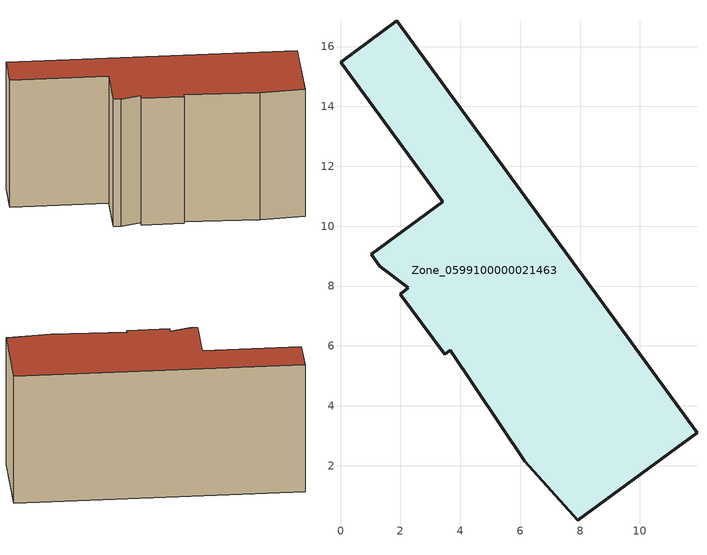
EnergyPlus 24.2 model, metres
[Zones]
Zone_0599100000021463
 floor ground (C_G): 3.48,5.72 2,7.73 2.25,7.95 1.31,8.67 1.02,9.06 3.42,10.82 0,15.48 1.87,16.86 11.9,3.1 7.93,0.18 6.16,2.16 3.66,5.86 z0
 wall outside (C_F): 11.9,3.1 1.87,16.86 0,15.48 3.42,10.82 1.02,9.06 1.31,8.67 2.25,7.95 2,7.73 3.48,5.72 3.66,5.86 6.16,2.16 7.93,0.18 11.9,3.1 z0:8.31
 roof outside (C_R): 2,7.73 3.48,5.72 3.66,5.86 6.16,2.16 7.93,0.18 11.9,3.1 1.87,16.86 0,15.48 3.42,10.82 1.02,9.06 1.31,8.67 2.25,7.95 z8.31
[BUILDING]
Pand.0599100000021463: North Axis=0; Terrain=City; Loads Convergence Tolerance Value=0.04; Temperature Convergence Tolerance Value=0.4; Solar Distribution=FullExterior; Maximum Number of Warmup Days=25; Minimum Number of Warmup Days=1
[Site:Location]
Rotterdam.The.Hague.AP_ZH_NLD Design_Conditions: Latitude=51.96; Longitude=4.45; Time Zone=1; Elevation=-4.5
[SITE:GROUNDTEMPERATURE:BUILDINGSURFACE]
18, 18, 18, 18, 18, 18, 18, 18, 18, 18, 18, 18
[MATERIAL] Thermal Absorptance=0.9; Solar Absorptance=0.7; Visible Absorptance=0.7
Name | Roughness | Thickness | Conductivity | Density | Specific Heat
G.TC.1975-1991 | MediumSmooth | 0.15 | 0.288461 | 540 | 1210
F.TC.1975-1991 | Rough | 0.3 | 0.230769 | 1920 | 840
R.TC.1975-1991 | MediumRough | 0.2 | 0.153846 | 1500 | 1000
[CONSTRUCTION]
C_G: G.TC.1975-1991
C_F: F.TC.1975-1991
C_R: R.TC.1975-1991
[ZONE]
Zone_0599100000021463: Type=1; Multiplier=1; Ceiling Height=Autocalculate; Volume=Autocalculate; Floor Area=autocalculate; Part of Total Floor Area=Yes
[ZONEINFILTRATION:DESIGNFLOWRATE]
Infil_Zone_0599100000021463: Zone or ZoneList or Space or SpaceList=Zone_0599100000021463; Schedule=AlwaysOn; Design Flow Rate Calculation Method=Flow/Area; Flow Rate per Floor Area=0.003; Constant Term Coefficient=1; Temperature Term Coefficient=0; Velocity Term Coefficient=0; Velocity Squared Term Coefficient=0
[HVACTEMPLATE:ZONE:IDEALLOADSAIRSYSTEM]
Zone_0599100000021463: Maximum Heating Supply Air Temperature=50; Minimum Cooling Supply Air Temperature=13; Maximum Heating Supply Air Humidity Ratio=0.0156; Minimum Cooling Supply Air Humidity Ratio=0.0077; Heating Limit=NoLimit; Cooling Limit=NoLimit; Dehumidification Control Type=ConstantSensibleHeatRatio; Cooling Sensible Heat Ratio=0.7; Dehumidification Setpoint=60; Humidification Control Type=None; Humidification Setpoint=30; Outdoor Air Method=None; Outdoor Air Flow Rate per Person=0.00944; Outdoor Air Flow Rate per Zone Floor Area=0; Outdoor Air Flow Rate per Zone=0; Demand Controlled Ventilation Type=None; Outdoor Air Economizer Type=NoEconomizer; Heat Recovery Type=None; Sensible Heat Recovery Effectiveness=0.7; Latent Heat Recovery Effectiveness=0.65
[ZONECONTROL:THERMOSTAT]
ThermostatControl_Zone_0599100000021463: Zone or ZoneList=Zone_0599100000021463; Control Type Schedule=DualSetpointControlType; Control 1=Thermostat_Zone_0599100000021463; Temperature Difference Between Cutout And Setpoint=0
[THERMOSTATSETPOINT:DUALSETPOINT]
Thermostat_Zone_0599100000021463: Heating Setpoint Temperature Schedule=HeatingSetpoint_Zone_0599100000021463; Cooling Setpoint Temperature Schedule=CoolingSetpoint_Zone_0599100000021463
[SCHEDULE:COMPACT]
HeatingSetpoint_Zone_0599100000021463: Through: 12/31, For: AllDays, Until: 24:00, 21
CoolingSetpoint_Zone_0599100000021463: Through: 12/31, For: AllDays, Until: 24:00, 24
DualSetpointControlType: Through: 12/31, For: AllDays, Until: 24:00, 4
AlwaysOn: Through: 12/31, For: AllDays, Until: 24:00, 1
